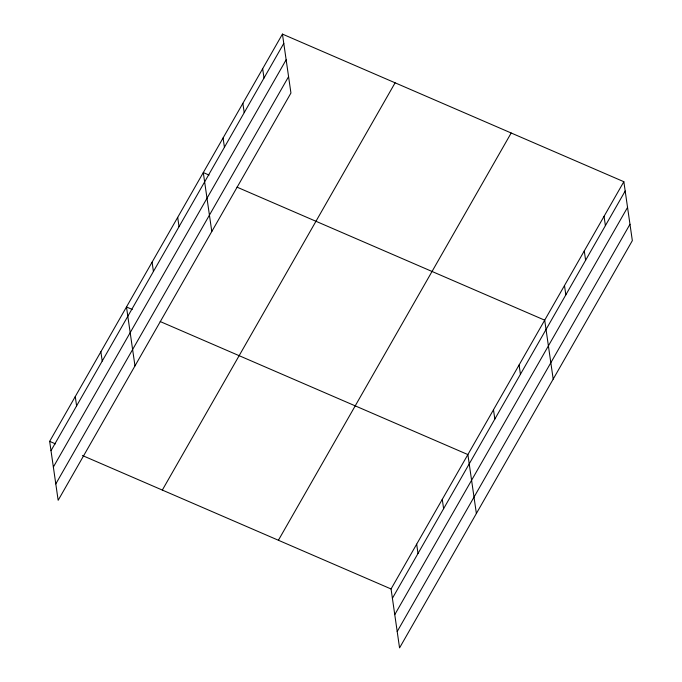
<?xml version="1.0" encoding="UTF-8"?>
<svg xmlns="http://www.w3.org/2000/svg" width="682" height="682" viewBox="0 0 682 682"><rect width="100%" height="100%" fill="white"/><g stroke="black" fill="none" stroke-linecap="round" stroke-linejoin="round"><path stroke-width="1.02" d="M282.442 34.1L290.941 93.033L58.158 500.298L49.658 441.365L282.442 34.1L623.842 181.702L632.342 240.635L399.558 647.9L391.059 588.967L623.842 181.702M51.005 450.666L283.789 43.409M53.358 467.042L286.15 59.786M55.796 483.922L288.58 76.657M162.325 490.068L395.108 82.812M278.401 540.255L511.185 132.999M392.406 598.276L625.189 191.011M394.767 614.653L627.551 207.388M397.197 631.523L629.98 224.259M209.076 175.069L203.296 172.572L211.795 231.505M237.004 187.141L544.696 320.173L553.196 379.107M132.257 309.466L126.477 306.968L134.976 365.902M160.185 321.537L467.878 454.57L476.377 513.503M49.658 441.365L55.438 443.863M82.403 455.516L391.059 588.967M604.056 216.322L605.403 225.631M584.269 250.942L585.616 260.251M564.483 285.553L565.83 294.863M519.096 364.972L520.434 374.282M493.487 409.771L494.825 419.08M442.277 499.369L443.615 508.678M416.668 544.168L418.006 553.477M262.655 68.72L264.002 78.029M242.869 103.332L244.216 112.641M223.082 137.952L224.429 147.261M177.695 217.37L179.034 226.68M152.086 262.169L153.424 271.479M100.876 351.767L102.215 361.068M75.267 396.566L76.606 405.867"/></g></svg>
